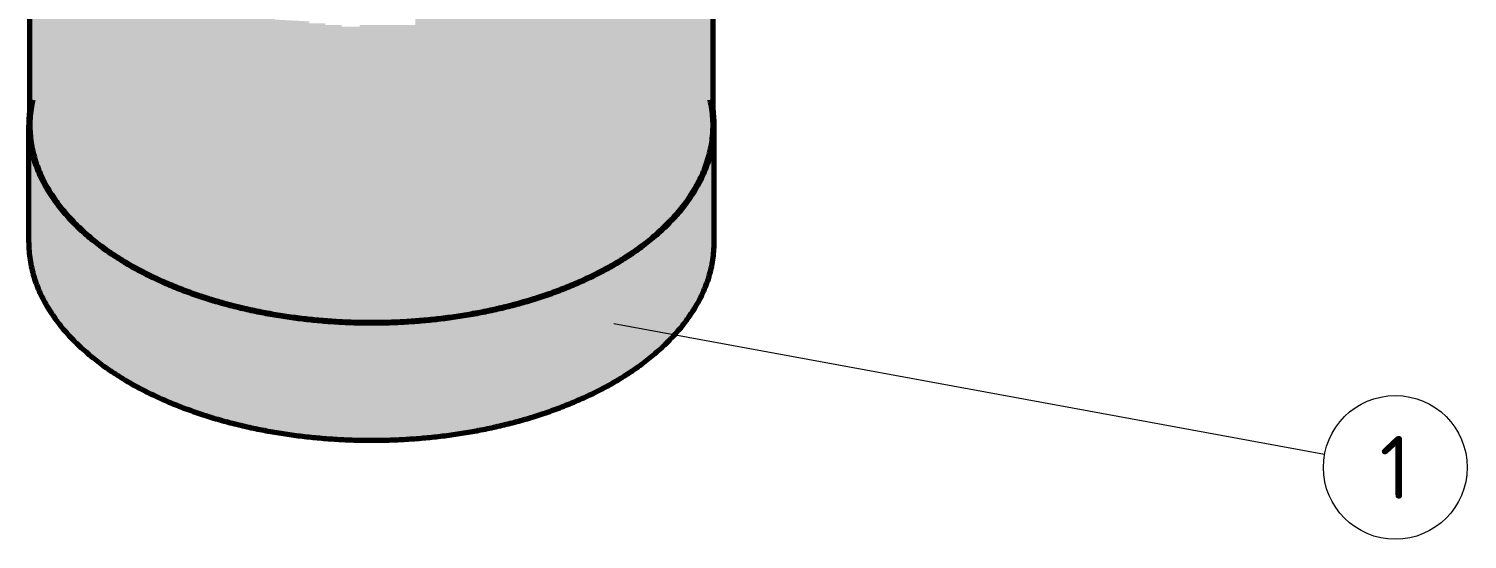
# Model space of a CAD drawing. Header units: millimetres. Extents: x 0 to 420, y 0 to 297.
# Drawn here: x 207 to 287, y 141.5 to 170 of the extents above; entities that cross this region are included whole.
import ezdxf
from ezdxf.enums import TextEntityAlignment as Align

# ---------------------------------------------------------------- set-up
doc = ezdxf.new("R2010")
doc.units = ezdxf.units.MM
for name, color, linetype, lineweight in [('01-VISIBLE', 7, 'CONTINUOUS', 70), ('06-TEXTO', 7, 'CONTINUOUS', 25), ('08-FINA', 5, 'CONTINUOUS', 18), ('13-GRAFICA', 30, 'CONTINUOUS', 18)]:
    doc.layers.add(name, color=color, linetype=linetype, lineweight=lineweight)
doc.styles.add('ISO3098', font='isocpeur.ttf')

msp = doc.modelspace()

# ---------------------------------------------------------------- hatches: boundary and pattern name
at = {"layer": '08-FINA'}
h = msp.add_hatch(color=7, dxfattribs=at)
h.dxf.hatch_style = 1
edge = h.paths.add_edge_path()
edge.add_arc((239.532, 153.542), 0.6, 0, 360)
at = {"layer": '13-GRAFICA', "true_color": 0xc4c8ce}
h = msp.add_hatch(color=7, dxfattribs=at)
h.dxf.hatch_style = 1
h.paths.add_polyline_path([(228.994, 177.675), (228.994, 177.775), (229.694, 177.775), (229.694, 177.875), (230.294, 177.875), (230.294, 177.975), (230.894, 177.975), (230.894, 178.075), (231.494, 178.075), (231.494, 178.175), (233.294, 178.375), (233.294, 178.475), (233.694, 178.475), (233.694, 178.575), (233.994, 178.575), (233.994, 178.675), (234.294, 178.675), (234.294, 178.775), (234.594, 178.775), (234.594, 178.875), (234.894, 178.875), (234.894, 178.975), (235.194, 178.975), (235.194, 179.075), (235.494, 179.075), (235.494, 179.175), (235.794, 179.175), (235.794, 179.275), (236.094, 179.275), (236.094, 179.375), (236.394, 179.375), (236.394, 179.475), (236.694, 179.475), (236.694, 179.575), (237.094, 179.575), (237.094, 179.675), (237.294, 179.675), (237.294, 179.775), (237.494, 179.775), (237.494, 179.875), (237.694, 179.875), (237.694, 179.975), (238.294, 180.175), (238.394, 180.375), (238.594, 180.375), (238.594, 180.475), (238.794, 180.475), (238.794, 180.575), (238.994, 180.575), (238.994, 180.675), (239.194, 180.675), (239.194, 180.775), (239.794, 180.975), (239.894, 181.175), (240.494, 181.375), (240.494, 181.475), (240.794, 181.575), (241.294, 182.175), (241.494, 182.175), (242.094, 182.875), (242.294, 182.875), (242.794, 183.475), (242.994, 183.475), (242.994, 188.675), (243.094, 188.675), (243.094, 188.775), (243.294, 188.875), (243.294, 189.075), (243.694, 189.375), (243.694, 189.575), (243.994, 189.775), (243.994, 189.975), (244.394, 190.275), (244.394, 190.475), (244.494, 190.475), (244.494, 190.675), (244.594, 190.675), (244.594, 190.975), (244.694, 190.975), (244.694, 191.275), (244.794, 191.275), (244.794, 191.575), (244.894, 191.575), (244.894, 191.875), (244.994, 191.875), (244.994, 162.075), (244.894, 162.075), (244.894, 163.575), (244.794, 163.575), (244.794, 162.675), (244.694, 162.675), (244.694, 162.475), (244.594, 162.475), (244.594, 162.275), (244.494, 162.275), (244.494, 162.075), (244.394, 162.075), (244.394, 161.875), (244.294, 161.875), (244.094, 161.275), (243.894, 161.175), (243.894, 160.975), (243.794, 160.975), (243.794, 160.775), (243.694, 160.775), (243.494, 160.175), (243.394, 160.175), (241.894, 158.575), (241.694, 158.575), (240.994, 157.775), (240.794, 157.775), (240.694, 157.575), (240.094, 157.375), (239.994, 157.175), (239.594, 157.075), (239.494, 156.875), (238.894, 156.675), (238.794, 156.475), (238.194, 156.275), (238.094, 156.075), (237.894, 156.075), (237.894, 155.975), (237.694, 155.975), (237.694, 155.875), (237.394, 155.875), (237.394, 155.775), (236.494, 155.575), (236.494, 155.475), (236.294, 155.475), (236.294, 155.375), (235.994, 155.375), (235.994, 155.275), (235.694, 155.275), (235.694, 155.175), (235.394, 155.175), (235.394, 155.075), (235.094, 155.075), (235.094, 154.975), (234.194, 154.775), (234.194, 154.675), (233.994, 154.675), (233.994, 154.575), (233.494, 154.575), (233.494, 154.475), (232.994, 154.475), (232.994, 154.375), (232.394, 154.375), (232.394, 154.275), (231.794, 154.275), (231.794, 154.175), (230.694, 154.075), (230.694, 153.975), (229.594, 153.875), (229.594, 153.775), (228.494, 153.755), (228.494, 170.175), (228.494, 176.775), (228.494, 177.675)])
h = msp.add_hatch(color=7, dxfattribs=at)
h.dxf.hatch_style = 1
h.paths.add_polyline_path([(207.194, 178.375), (207.194, 177.975), (207.294, 177.975), (207.294, 177.475), (207.394, 177.475), (207.594, 176.275), (207.794, 176.175), (207.794, 175.975), (207.994, 175.875), (207.994, 175.675), (208.194, 175.575), (208.194, 175.375), (208.494, 175.175), (208.494, 174.975), (208.694, 174.875), (208.694, 174.675), (208.894, 174.575), (208.894, 174.375), (209.094, 174.275), (209.094, 174.075), (209.394, 173.875), (209.394, 182.875), (209.294, 182.875), (209.294, 183.075), (209.094, 183.175), (209.094, 183.375), (208.794, 183.575), (208.794, 183.775), (208.594, 183.875), (208.594, 184.075), (208.394, 184.175), (208.394, 184.375), (208.194, 184.475), (208.194, 184.675), (207.994, 184.775), (207.994, 184.975), (207.694, 185.175), (207.594, 185.875), (207.494, 185.875), (207.494, 186.175), (207.394, 186.175), (207.394, 186.475), (207.294, 186.475), (207.294, 186.875), (207.394, 186.875), (207.394, 186.575), (207.494, 186.575), (207.694, 185.675), (207.794, 185.675), (207.794, 185.475), (207.894, 185.475), (207.894, 185.175), (207.994, 185.175), (208.094, 184.875), (208.494, 184.575), (208.494, 184.375), (208.894, 184.075), (208.894, 183.875), (209.294, 183.575), (209.294, 183.375), (209.694, 183.075), (209.694, 182.375), (209.694, 174.875), (209.694, 159.008), (209.594, 159.075), (209.594, 159.275), (209.194, 159.575), (209.194, 159.775), (208.894, 159.975), (208.894, 160.175), (208.494, 160.475), (208.494, 160.675), (208.394, 160.675), (208.394, 160.775), (208.194, 160.875), (208.194, 161.075), (207.894, 161.275), (207.894, 161.575), (207.794, 161.575), (207.594, 162.475), (207.494, 162.475), (207.494, 162.675), (207.394, 162.675), (207.394, 163.075), (207.294, 163.075), (207.294, 163.475), (207.194, 163.475), (207.194, 164.975), (207.094, 164.975), (207.094, 178.375)])
h = msp.add_hatch(color=7, dxfattribs=at)
h.dxf.hatch_style = 1
h.paths.add_polyline_path([(216.394, 179.175), (216.394, 179.075), (216.794, 179.075), (216.794, 178.975), (216.894, 178.975), (216.894, 177.975), (216.894, 171.375), (216.894, 155.008), (216.494, 155.075), (216.494, 155.175), (216.194, 155.175), (216.194, 155.275), (216.194, 171.175), (216.194, 178.775), (216.194, 179.175)])
h = msp.add_hatch(color=7, dxfattribs=at)
h.dxf.hatch_style = 1
h.paths.add_polyline_path([(215.994, 155.275), (215.994, 155.375), (215.694, 155.375), (215.694, 155.475), (215.494, 155.475), (215.494, 155.575), (215.294, 155.575), (215.294, 155.675), (215.094, 155.675), (215.094, 155.775), (214.894, 155.775), (214.894, 155.875), (214.594, 155.875), (214.594, 155.975), (214.394, 155.975), (214.394, 156.075), (214.194, 156.075), (214.194, 156.175), (213.994, 156.175), (213.994, 156.275), (213.694, 156.275), (213.694, 156.375), (213.494, 156.375), (213.494, 156.475), (213.294, 156.475), (213.294, 156.575), (213.094, 156.575), (213.094, 156.675), (212.894, 156.675), (212.894, 156.775), (212.594, 156.775), (212.394, 157.075), (212.194, 157.075), (211.994, 157.375), (211.794, 157.375), (211.694, 157.575), (211.494, 157.575), (211.294, 157.875), (211.094, 157.875), (210.894, 158.175), (210.694, 158.175), (210.494, 158.475), (210.294, 158.475), (210.094, 158.775), (209.894, 158.775), (209.894, 158.875), (209.694, 159.008), (209.694, 174.875), (209.994, 174.775), (210.294, 174.375), (210.494, 174.375), (210.794, 173.975), (210.994, 173.975), (211.294, 173.575), (211.494, 173.575), (211.594, 173.375), (211.794, 173.375), (211.794, 173.275), (211.994, 173.275), (212.094, 173.075), (212.494, 172.975), (212.594, 172.775), (213.194, 172.575), (213.294, 172.375), (213.494, 172.375), (213.494, 172.275), (213.694, 172.275), (213.694, 172.175), (213.894, 172.175), (213.894, 172.075), (214.194, 172.075), (214.194, 171.975), (214.394, 171.975), (214.394, 171.875), (214.594, 171.875), (214.594, 171.775), (214.894, 171.775), (214.894, 171.675), (215.094, 171.675), (215.094, 171.575), (215.394, 171.575), (215.394, 171.475), (215.594, 171.475), (215.594, 171.375), (216.194, 171.175), (216.194, 155.275)])
h = msp.add_hatch(color=7, dxfattribs=at)
h.dxf.hatch_style = 1
h.paths.add_polyline_path([(224.094, 153.675), (224.094, 153.775), (223.194, 153.775), (223.194, 153.875), (222.194, 153.875), (222.194, 153.975), (220.394, 154.075), (220.394, 154.175), (219.994, 154.175), (219.994, 154.275), (218.794, 154.475), (218.794, 154.575), (218.494, 154.575), (218.494, 154.675), (218.094, 154.675), (218.094, 154.775), (217.694, 154.775), (217.694, 154.875), (216.894, 155.008), (216.894, 171.375), (217.794, 171.275), (217.794, 171.175), (218.194, 171.175), (218.194, 171.075), (218.594, 171.075), (218.594, 170.975), (218.994, 170.975), (218.994, 170.875), (219.394, 170.875), (219.394, 170.775), (219.794, 170.775), (219.794, 170.675), (220.194, 170.675), (220.194, 170.575), (220.694, 170.575), (220.694, 170.475), (222.594, 170.375), (222.594, 170.275), (223.494, 170.275), (223.494, 170.175), (224.394, 170.175), (224.394, 170.075), (225.394, 170.075), (225.394, 170.175), (228.494, 170.175), (228.494, 153.755)])
at = {"layer": '13-GRAFICA', "true_color": 0xffd200}
h = msp.add_hatch(color=7, dxfattribs=at)
h.dxf.hatch_style = 1
h.paths.add_polyline_path([(206.994, 157.375), (206.994, 164.075), (207.094, 164.075), (207.094, 164.975), (207.194, 164.975), (207.194, 163.475), (207.294, 163.475), (207.394, 162.675), (207.494, 162.675), (207.494, 162.475), (207.594, 162.475), (207.594, 162.175), (207.694, 162.175), (207.894, 161.275), (208.194, 161.075), (208.194, 160.875), (208.494, 160.675), (208.494, 160.475), (208.894, 160.175), (208.894, 159.975), (209.194, 159.775), (209.194, 159.575), (209.594, 159.275), (209.594, 159.075), (209.694, 159.075), (209.894, 158.775), (210.094, 158.775), (210.294, 158.475), (210.494, 158.475), (210.694, 158.175), (210.894, 158.175), (210.894, 158.075), (210.994, 158.075), (211.094, 157.875), (211.294, 157.875), (211.494, 157.575), (211.694, 157.575), (211.794, 157.375), (211.994, 157.375), (211.994, 157.275), (212.094, 157.275), (212.194, 157.075), (212.394, 157.075), (212.594, 156.775), (212.894, 156.775), (212.894, 156.675), (213.094, 156.675), (213.094, 156.575), (213.294, 156.575), (213.294, 156.475), (213.494, 156.475), (213.494, 156.375), (213.694, 156.375), (213.694, 156.275), (213.994, 156.275), (213.994, 156.175), (214.194, 156.175), (214.194, 156.075), (214.394, 156.075), (214.394, 155.975), (214.594, 155.975), (214.594, 155.875), (214.894, 155.875), (214.894, 155.775), (215.094, 155.775), (215.094, 155.675), (215.294, 155.675), (215.294, 155.575), (215.494, 155.575), (215.494, 155.475), (215.694, 155.475), (215.694, 155.375), (215.994, 155.375), (215.994, 155.275), (216.194, 155.275), (216.194, 155.175), (216.894, 155.075), (216.894, 154.975), (217.294, 154.975), (217.294, 154.875), (217.694, 154.875), (217.694, 154.775), (218.094, 154.775), (218.094, 154.675), (218.494, 154.675), (218.494, 154.575), (218.794, 154.575), (218.794, 154.475), (219.194, 154.475), (219.194, 154.375), (219.594, 154.375), (219.594, 154.275), (219.994, 154.275), (219.994, 154.175), (220.394, 154.175), (220.394, 154.075), (221.294, 154.075), (221.294, 153.975), (222.194, 153.975), (222.194, 153.875), (223.194, 153.875), (223.194, 153.775), (224.094, 153.775), (224.094, 153.675), (229.594, 153.775), (229.594, 153.875), (230.194, 153.875), (230.194, 153.975), (230.694, 153.975), (230.694, 154.075), (231.294, 154.075), (231.294, 154.175), (231.794, 154.175), (231.794, 154.275), (232.394, 154.275), (232.394, 154.375), (232.994, 154.375), (232.994, 154.475), (233.994, 154.575), (233.994, 154.675), (234.194, 154.675), (234.194, 154.775), (234.494, 154.775), (234.494, 154.875), (234.794, 154.875), (234.794, 154.975), (235.094, 154.975), (235.094, 155.075), (235.394, 155.075), (235.394, 155.175), (236.294, 155.375), (236.294, 155.475), (236.494, 155.475), (236.494, 155.575), (236.794, 155.575), (236.794, 155.675), (237.094, 155.675), (237.094, 155.775), (237.394, 155.775), (237.394, 155.875), (237.694, 155.875), (237.694, 155.975), (238.094, 156.075), (238.194, 156.275), (238.794, 156.475), (238.894, 156.675), (239.494, 156.875), (239.594, 157.075), (239.794, 157.075), (239.794, 157.175), (239.994, 157.175), (240.094, 157.375), (240.294, 157.375), (240.294, 157.475), (240.694, 157.575), (240.794, 157.775), (240.994, 157.775), (241.694, 158.575), (241.894, 158.575), (241.894, 158.675), (243.494, 160.175), (243.494, 160.375), (243.594, 160.375), (243.594, 160.575), (243.694, 160.575), (243.894, 161.175), (244.094, 161.275), (244.094, 161.475), (244.194, 161.475), (244.194, 161.675), (244.294, 161.675), (244.294, 161.875), (244.394, 161.875), (244.394, 162.075), (244.494, 162.075), (244.494, 162.275), (244.594, 162.275), (244.594, 162.475), (244.694, 162.475), (244.694, 162.675), (244.794, 162.675), (244.794, 163.575), (244.894, 163.575), (244.894, 162.075), (244.994, 162.075), (244.994, 165.375), (245.094, 165.375), (245.094, 158.375), (244.994, 158.375), (244.894, 156.575), (244.794, 156.575), (244.794, 155.975), (244.694, 155.975), (244.494, 155.375), (244.294, 155.275), (244.294, 155.075), (244.194, 155.075), (244.194, 154.875), (244.094, 154.875), (244.094, 154.675), (243.994, 154.675), (243.794, 154.075), (243.594, 153.975), (243.494, 153.575), (243.394, 153.575), (241.994, 152.075), (241.794, 152.075), (240.994, 151.175), (240.794, 151.175), (240.794, 151.075), (240.594, 151.075), (240.494, 150.875), (239.894, 150.675), (239.794, 150.475), (239.194, 150.275), (239.094, 150.075), (238.894, 150.075), (238.894, 149.975), (238.694, 149.975), (238.594, 149.775), (237.994, 149.575), (237.894, 149.375), (237.594, 149.375), (237.594, 149.275), (236.994, 149.175), (236.994, 149.075), (236.794, 149.075), (236.794, 148.975), (236.494, 148.975), (236.494, 148.875), (236.194, 148.875), (236.194, 148.775), (235.894, 148.775), (235.894, 148.675), (235.594, 148.675), (235.594, 148.575), (234.694, 148.375), (234.694, 148.275), (234.194, 148.175), (234.194, 148.075), (233.894, 148.075), (233.894, 147.975), (233.294, 147.975), (233.294, 147.875), (232.194, 147.775), (232.194, 147.675), (231.694, 147.675), (231.694, 147.575), (230.494, 147.475), (230.494, 147.375), (229.994, 147.375), (229.994, 147.275), (229.194, 147.275), (229.194, 147.175), (224.394, 147.075), (224.394, 147.175), (223.494, 147.175), (223.494, 147.275), (222.494, 147.275), (222.494, 147.375), (221.594, 147.375), (221.594, 147.475), (220.094, 147.575), (220.094, 147.675), (219.294, 147.775), (219.294, 147.875), (218.994, 147.875), (218.994, 147.975), (218.594, 147.975), (218.594, 148.075), (218.194, 148.075), (218.194, 148.175), (217.794, 148.175), (217.794, 148.275), (217.394, 148.275), (217.394, 148.375), (216.994, 148.375), (216.994, 148.475), (216.594, 148.475), (216.594, 148.575), (215.994, 148.675), (215.994, 148.775), (215.794, 148.775), (215.794, 148.875), (215.594, 148.875), (215.594, 148.975), (215.294, 148.975), (215.294, 149.075), (215.094, 149.075), (215.094, 149.175), (214.894, 149.175), (214.894, 149.275), (214.694, 149.275), (214.694, 149.375), (214.494, 149.375), (214.494, 149.475), (214.194, 149.475), (214.194, 149.575), (213.994, 149.575), (213.994, 149.675), (213.794, 149.675), (213.794, 149.775), (213.594, 149.775), (213.594, 149.875), (213.394, 149.875), (213.394, 149.975), (213.094, 149.975), (213.094, 150.075), (212.494, 150.275), (212.494, 150.375), (212.194, 150.475), (211.994, 150.775), (211.794, 150.775), (211.594, 151.075), (211.394, 151.075), (211.194, 151.375), (210.994, 151.375), (210.794, 151.675), (210.594, 151.675), (210.594, 151.775), (210.294, 151.875), (210.094, 152.175), (209.894, 152.175), (209.894, 152.275), (209.494, 152.575), (209.494, 152.775), (209.194, 152.975), (209.194, 153.175), (208.794, 153.475), (208.794, 153.675), (208.494, 153.875), (208.494, 154.075), (208.094, 154.375), (208.094, 154.575), (207.794, 154.775), (207.794, 155.175), (207.694, 155.175), (207.694, 155.475), (207.594, 155.475), (207.594, 155.775), (207.494, 155.775), (207.494, 156.075), (207.394, 156.075), (207.394, 156.375), (207.294, 156.375), (207.294, 156.675), (207.194, 156.675), (207.194, 156.975), (207.094, 156.975), (207.094, 157.375)])

# ---------------------------------------------------------------- linework, layer by layer
at = {"layer": '01-VISIBLE'}
for p, q in [((245.052, 164.59), (245.052, 191.757)), ((207.052, 164.59), (207.052, 178.25)), ((206.992, 158.058), (206.992, 164.59)), ((245.112, 158.058), (245.112, 164.59))]:
    msp.add_line(p, q, dxfattribs=at)
for points in [[(207.212, 166.011), (207.184, 165.884), (207.159, 165.756), (207.137, 165.628), (207.117, 165.499), (207.1, 165.37), (207.085, 165.24), (207.073, 165.111), (207.064, 164.981), (207.057, 164.851), (207.053, 164.721), (207.052, 164.59)], [(245.052, 164.59), (245.05, 164.721), (245.046, 164.851), (245.04, 164.981), (245.03, 165.111), (245.018, 165.24), (245.004, 165.37), (244.986, 165.499), (244.967, 165.628), (244.944, 165.756), (244.919, 165.884), (244.892, 166.011)], [(207.052, 165.463), (207.036, 165.339), (207.022, 165.215), (207.011, 165.09), (207.003, 164.965), (206.997, 164.84), (206.993, 164.715), (206.992, 164.59)], [(245.112, 164.59), (245.11, 164.715), (245.107, 164.84), (245.101, 164.965), (245.092, 165.09), (245.081, 165.215), (245.068, 165.339), (245.052, 165.463)], [(206.992, 164.59), (206.993, 164.47), (206.996, 164.35), (207.002, 164.23), (207.01, 164.11), (207.02, 163.99), (207.033, 163.871), (207.047, 163.751), (207.064, 163.632), (207.083, 163.514), (207.104, 163.396), (207.128, 163.278), (207.153, 163.16), (207.181, 163.043), (207.211, 162.927), (207.243, 162.811), (207.276, 162.696), (207.312, 162.581), (207.35, 162.467), (207.39, 162.353), (207.431, 162.241), (207.475, 162.128), (207.52, 162.017), (207.567, 161.907), (207.616, 161.797), (207.667, 161.688), (207.719, 161.58), (207.773, 161.472), (207.829, 161.366), (207.886, 161.26), (207.944, 161.155), (208.005, 161.051), (208.066, 160.948), (208.129, 160.845), (208.194, 160.744), (208.26, 160.644), (208.327, 160.544), (208.396, 160.445), (208.465, 160.347), (208.537, 160.251), (208.609, 160.155), (208.682, 160.059), (208.757, 159.965), (208.833, 159.872), (208.91, 159.78), (208.988, 159.688), (209.067, 159.597), (209.147, 159.508), (209.228, 159.419), (209.31, 159.331), (209.392, 159.244), (209.476, 159.158), (209.561, 159.073), (209.647, 158.988), (209.733, 158.905), (209.82, 158.822), (209.908, 158.74), (209.997, 158.659), (210.087, 158.579), (210.177, 158.5), (210.268, 158.422), (210.36, 158.344), (210.452, 158.267), (210.546, 158.191), (210.639, 158.116), (210.734, 158.042), (210.829, 157.968), (210.925, 157.896), (211.021, 157.824), (211.118, 157.753), (211.215, 157.682), (211.313, 157.613), (211.412, 157.544), (211.511, 157.476), (211.611, 157.409), (211.711, 157.342), (211.811, 157.276), (211.912, 157.211), (212.014, 157.147), (212.116, 157.083), (212.218, 157.02), (212.321, 156.958), (212.424, 156.897), (212.528, 156.836), (212.632, 156.776), (212.737, 156.716), (212.842, 156.658), (212.947, 156.6), (213.053, 156.543), (213.159, 156.486), (213.265, 156.43), (213.372, 156.375), (213.479, 156.32), (213.586, 156.266), (213.694, 156.213), (213.802, 156.16), (213.91, 156.108), (214.019, 156.056), (214.128, 156.006), (214.237, 155.955), (214.346, 155.906), (214.456, 155.857), (214.566, 155.808), (214.676, 155.761), (214.787, 155.714), (214.898, 155.667), (215.009, 155.621), (215.12, 155.576), (215.232, 155.531), (215.344, 155.487), (215.456, 155.443), (215.568, 155.4), (215.68, 155.358), (215.793, 155.316), (215.906, 155.275), (216.019, 155.234), (216.132, 155.194), (216.246, 155.154), (216.359, 155.115), (216.473, 155.077), (216.587, 155.039), (216.701, 155.001), (216.816, 154.964), (216.93, 154.928), (217.045, 154.892), (217.16, 154.857), (217.275, 154.822), (217.39, 154.788), (217.506, 154.754), (217.621, 154.721), (217.737, 154.688), (217.853, 154.656), (217.969, 154.625), (218.085, 154.594), (218.201, 154.563), (218.317, 154.533), (218.434, 154.503), (218.55, 154.474), (218.667, 154.446), (218.784, 154.417), (218.901, 154.39), (219.018, 154.363), (219.135, 154.336), (219.253, 154.31), (219.37, 154.284), (219.488, 154.259), (219.605, 154.235), (219.723, 154.21), (219.841, 154.187), (219.959, 154.164), (220.077, 154.141), (220.195, 154.119), (220.313, 154.097), (220.431, 154.075), (220.55, 154.055), (220.668, 154.034), (220.787, 154.014), (220.905, 153.995), (221.024, 153.976), (221.143, 153.957), (221.262, 153.939), (221.38, 153.922), (221.499, 153.905), (221.618, 153.888), (221.737, 153.872), (221.857, 153.856), (221.976, 153.841), (222.095, 153.826), (222.214, 153.811), (222.334, 153.797), (222.453, 153.784), (222.573, 153.771), (222.692, 153.758), (222.812, 153.746), (222.931, 153.735), (223.051, 153.723), (223.171, 153.713), (223.291, 153.702), (223.41, 153.692), (223.53, 153.683), (223.65, 153.674), (223.77, 153.665), (223.89, 153.657), (224.01, 153.649), (224.13, 153.642), (224.25, 153.635), (224.37, 153.629), (224.49, 153.623), (224.61, 153.618), (224.73, 153.613), (224.85, 153.608), (224.97, 153.604), (225.09, 153.6), (225.21, 153.597), (225.331, 153.594), (225.451, 153.592), (225.571, 153.59), (225.691, 153.588), (225.811, 153.587), (225.932, 153.586), (226.052, 153.586), (226.172, 153.586), (226.292, 153.587), (226.412, 153.588), (226.532, 153.59), (226.653, 153.592), (226.773, 153.594), (226.893, 153.597), (227.013, 153.6), (227.133, 153.604), (227.253, 153.608), (227.373, 153.613), (227.494, 153.618), (227.614, 153.623), (227.734, 153.629), (227.854, 153.635), (227.974, 153.642), (228.094, 153.649), (228.214, 153.657), (228.334, 153.665), (228.453, 153.674), (228.573, 153.683), (228.693, 153.692), (228.813, 153.702), (228.933, 153.713), (229.052, 153.723), (229.172, 153.735), (229.292, 153.746), (229.411, 153.758), (229.531, 153.771), (229.65, 153.784), (229.77, 153.797), (229.889, 153.811), (230.008, 153.826), (230.128, 153.841), (230.247, 153.856), (230.366, 153.872), (230.485, 153.888), (230.604, 153.905), (230.723, 153.922), (230.842, 153.939), (230.961, 153.957), (231.08, 153.976), (231.198, 153.995), (231.317, 154.014), (231.435, 154.034), (231.554, 154.055), (231.672, 154.075), (231.79, 154.097), (231.909, 154.119), (232.027, 154.141), (232.145, 154.164), (232.263, 154.187), (232.381, 154.21), (232.498, 154.235), (232.616, 154.259), (232.733, 154.284), (232.851, 154.31), (232.968, 154.336), (233.085, 154.363), (233.202, 154.39), (233.319, 154.417), (233.436, 154.446), (233.553, 154.474), (233.67, 154.503), (233.786, 154.533), (233.903, 154.563), (234.019, 154.594), (234.135, 154.625), (234.251, 154.656), (234.367, 154.688), (234.482, 154.721), (234.598, 154.754), (234.713, 154.788), (234.828, 154.822), (234.943, 154.857), (235.058, 154.892), (235.173, 154.928), (235.288, 154.964), (235.402, 155.001), (235.516, 155.039), (235.63, 155.077), (235.744, 155.115), (235.858, 155.154), (235.971, 155.194), (236.085, 155.234), (236.198, 155.275), (236.311, 155.316), (236.423, 155.358), (236.536, 155.4), (236.648, 155.443), (236.76, 155.487), (236.872, 155.531), (236.983, 155.576), (237.095, 155.621), (237.206, 155.667), (237.316, 155.714), (237.427, 155.761), (237.537, 155.808), (237.647, 155.857), (237.757, 155.906), (237.867, 155.955), (237.976, 156.006), (238.085, 156.056), (238.193, 156.108), (238.302, 156.16), (238.41, 156.213), (238.517, 156.266), (238.625, 156.32), (238.732, 156.375), (238.839, 156.43), (238.945, 156.486), (239.051, 156.543), (239.157, 156.6), (239.262, 156.658), (239.367, 156.716), (239.471, 156.776), (239.575, 156.836), (239.679, 156.897), (239.782, 156.958), (239.885, 157.02), (239.988, 157.083), (240.09, 157.147), (240.191, 157.211), (240.292, 157.276), (240.393, 157.342), (240.493, 157.409), (240.592, 157.476), (240.692, 157.544), (240.79, 157.613), (240.888, 157.682), (240.986, 157.753), (241.082, 157.824), (241.179, 157.896), (241.274, 157.968), (241.369, 158.042), (241.464, 158.116), (241.558, 158.191), (241.651, 158.267), (241.743, 158.344), (241.835, 158.422), (241.926, 158.5), (242.017, 158.579), (242.106, 158.659), (242.195, 158.74), (242.283, 158.822), (242.37, 158.905), (242.457, 158.988), (242.543, 159.073), (242.627, 159.158), (242.711, 159.244), (242.794, 159.331), (242.876, 159.419), (242.957, 159.508), (243.037, 159.597), (243.116, 159.688), (243.194, 159.78), (243.271, 159.872), (243.346, 159.965), (243.421, 160.059), (243.495, 160.155), (243.567, 160.251), (243.638, 160.347), (243.708, 160.445), (243.776, 160.544), (243.844, 160.644), (243.91, 160.744), (243.974, 160.845), (244.037, 160.948), (244.099, 161.051), (244.159, 161.155), (244.218, 161.26), (244.275, 161.366), (244.33, 161.472), (244.384, 161.58), (244.437, 161.688), (244.487, 161.797), (244.536, 161.907), (244.583, 162.017), (244.629, 162.128), (244.672, 162.241), (244.714, 162.353), (244.753, 162.467), (244.791, 162.581), (244.827, 162.696), (244.861, 162.811), (244.893, 162.927), (244.922, 163.043), (244.95, 163.16), (244.976, 163.278), (244.999, 163.396), (245.02, 163.514), (245.039, 163.632), (245.056, 163.751), (245.071, 163.871), (245.083, 163.99), (245.094, 164.11), (245.102, 164.23), (245.107, 164.35), (245.111, 164.47), (245.112, 164.59)], [(207.052, 164.59), (207.053, 164.47), (207.056, 164.35), (207.062, 164.23), (207.07, 164.11), (207.08, 163.991), (207.093, 163.871), (207.107, 163.752), (207.124, 163.633), (207.143, 163.515), (207.165, 163.396), (207.188, 163.279), (207.214, 163.161), (207.241, 163.044), (207.271, 162.928), (207.303, 162.812), (207.337, 162.697), (207.373, 162.582), (207.411, 162.468), (207.45, 162.355), (207.492, 162.242), (207.536, 162.13), (207.581, 162.019), (207.628, 161.909), (207.677, 161.799), (207.728, 161.69), (207.78, 161.582), (207.834, 161.475), (207.89, 161.368), (207.947, 161.263), (208.006, 161.158), (208.066, 161.054), (208.128, 160.951), (208.191, 160.849), (208.256, 160.748), (208.322, 160.647), (208.389, 160.548), (208.458, 160.449), (208.528, 160.352), (208.599, 160.255), (208.671, 160.159), (208.745, 160.064), (208.819, 159.97), (208.895, 159.877), (208.972, 159.785), (209.05, 159.693), (209.129, 159.603), (209.209, 159.513), (209.29, 159.425), (209.372, 159.337), (209.455, 159.25), (209.539, 159.164), (209.624, 159.079), (209.71, 158.995), (209.796, 158.911), (209.883, 158.829), (209.971, 158.747), (210.06, 158.667), (210.15, 158.587), (210.24, 158.508), (210.332, 158.429), (210.423, 158.352), (210.516, 158.275), (210.609, 158.2), (210.703, 158.125), (210.798, 158.05), (210.893, 157.977), (210.988, 157.905), (211.085, 157.833), (211.182, 157.762), (211.279, 157.692), (211.377, 157.622), (211.476, 157.554), (211.575, 157.486), (211.675, 157.419), (211.775, 157.352), (211.875, 157.287), (211.976, 157.222), (212.078, 157.158), (212.18, 157.094), (212.282, 157.032), (212.385, 156.97), (212.489, 156.908), (212.592, 156.848), (212.696, 156.788), (212.801, 156.729), (212.906, 156.67), (213.011, 156.612), (213.117, 156.555), (213.223, 156.499), (213.329, 156.443), (213.436, 156.388), (213.543, 156.333), (213.65, 156.28), (213.758, 156.227), (213.866, 156.174), (213.974, 156.122), (214.083, 156.071), (214.192, 156.02), (214.301, 155.97), (214.411, 155.921), (214.52, 155.872), (214.63, 155.824), (214.741, 155.776), (214.851, 155.729), (214.962, 155.683), (215.073, 155.637), (215.184, 155.592), (215.296, 155.548), (215.408, 155.504), (215.52, 155.46), (215.632, 155.417), (215.744, 155.375), (215.857, 155.334), (215.97, 155.292), (216.083, 155.252), (216.196, 155.212), (216.31, 155.172), (216.423, 155.134), (216.537, 155.095), (216.651, 155.057), (216.765, 155.02), (216.88, 154.984), (216.994, 154.947), (217.109, 154.912), (217.224, 154.877), (217.339, 154.842), (217.454, 154.808), (217.569, 154.775), (217.685, 154.742), (217.801, 154.709), (217.916, 154.677), (218.032, 154.646), (218.148, 154.615), (218.265, 154.584), (218.381, 154.554), (218.497, 154.525), (218.614, 154.496), (218.731, 154.468), (218.847, 154.44), (218.964, 154.412), (219.081, 154.386), (219.199, 154.359), (219.316, 154.333), (219.433, 154.308), (219.551, 154.283), (219.668, 154.258), (219.786, 154.234), (219.904, 154.211), (220.022, 154.188), (220.14, 154.165), (220.258, 154.143), (220.376, 154.122), (220.494, 154.1), (220.613, 154.08), (220.731, 154.06), (220.849, 154.04), (220.968, 154.021), (221.087, 154.002), (221.205, 153.984), (221.324, 153.966), (221.443, 153.948), (221.562, 153.931), (221.681, 153.915), (221.8, 153.899), (221.919, 153.883), (222.038, 153.868), (222.157, 153.854), (222.277, 153.839), (222.396, 153.826), (222.515, 153.812), (222.635, 153.8), (222.754, 153.787), (222.874, 153.775), (222.993, 153.764), (223.113, 153.753), (223.233, 153.742), (223.352, 153.732), (223.472, 153.722), (223.592, 153.713), (223.712, 153.704), (223.831, 153.696), (223.951, 153.688), (224.071, 153.681), (224.191, 153.673), (224.311, 153.667), (224.431, 153.661), (224.551, 153.655), (224.671, 153.65), (224.791, 153.645), (224.911, 153.641), (225.031, 153.637), (225.151, 153.633), (225.271, 153.63), (225.391, 153.627), (225.511, 153.625), (225.631, 153.623), (225.751, 153.622), (225.872, 153.621), (225.992, 153.621), (226.112, 153.621), (226.232, 153.621), (226.352, 153.622), (226.472, 153.623), (226.592, 153.625), (226.712, 153.627), (226.832, 153.63), (226.952, 153.633), (227.073, 153.637), (227.193, 153.641), (227.313, 153.645), (227.433, 153.65), (227.553, 153.655), (227.673, 153.661), (227.793, 153.667), (227.912, 153.673), (228.032, 153.681), (228.152, 153.688), (228.272, 153.696), (228.392, 153.704), (228.512, 153.713), (228.631, 153.722), (228.751, 153.732), (228.871, 153.742), (228.991, 153.753), (229.11, 153.764), (229.23, 153.775), (229.349, 153.787), (229.469, 153.8), (229.588, 153.812), (229.707, 153.826), (229.827, 153.839), (229.946, 153.854), (230.065, 153.868), (230.184, 153.883), (230.304, 153.899), (230.423, 153.915), (230.542, 153.931), (230.661, 153.948), (230.779, 153.966), (230.898, 153.984), (231.017, 154.002), (231.135, 154.021), (231.254, 154.04), (231.373, 154.06), (231.491, 154.08), (231.609, 154.1), (231.727, 154.122), (231.846, 154.143), (231.964, 154.165), (232.082, 154.188), (232.2, 154.211), (232.317, 154.234), (232.435, 154.258), (232.553, 154.283), (232.67, 154.308), (232.788, 154.333), (232.905, 154.359), (233.022, 154.386), (233.139, 154.412), (233.256, 154.44), (233.373, 154.468), (233.49, 154.496), (233.606, 154.525), (233.723, 154.554), (233.839, 154.584), (233.955, 154.615), (234.071, 154.646), (234.187, 154.677), (234.303, 154.709), (234.419, 154.742), (234.534, 154.775), (234.649, 154.808), (234.765, 154.842), (234.88, 154.877), (234.994, 154.912), (235.109, 154.947), (235.224, 154.984), (235.338, 155.02), (235.452, 155.057), (235.566, 155.095), (235.68, 155.134), (235.794, 155.172), (235.907, 155.212), (236.02, 155.252), (236.134, 155.292), (236.246, 155.334), (236.359, 155.375), (236.471, 155.417), (236.584, 155.46), (236.696, 155.504), (236.807, 155.548), (236.919, 155.592), (237.03, 155.637), (237.141, 155.683), (237.252, 155.729), (237.363, 155.776), (237.473, 155.824), (237.583, 155.872), (237.693, 155.921), (237.802, 155.97), (237.912, 156.02), (238.021, 156.071), (238.129, 156.122), (238.237, 156.174), (238.345, 156.227), (238.453, 156.28), (238.561, 156.333), (238.668, 156.388), (238.774, 156.443), (238.881, 156.499), (238.987, 156.555), (239.092, 156.612), (239.198, 156.67), (239.303, 156.729), (239.407, 156.788), (239.511, 156.848), (239.615, 156.908), (239.718, 156.97), (239.821, 157.032), (239.924, 157.094), (240.026, 157.158), (240.127, 157.222), (240.228, 157.287), (240.329, 157.352), (240.429, 157.419), (240.529, 157.486), (240.628, 157.554), (240.726, 157.622), (240.824, 157.692), (240.922, 157.762), (241.019, 157.833), (241.115, 157.905), (241.211, 157.977), (241.306, 158.05), (241.4, 158.125), (241.494, 158.2), (241.587, 158.275), (241.68, 158.352), (241.772, 158.429), (241.863, 158.508), (241.953, 158.587), (242.043, 158.667), (242.132, 158.747), (242.22, 158.829), (242.307, 158.911), (242.394, 158.995), (242.48, 159.079), (242.564, 159.164), (242.648, 159.25), (242.731, 159.337), (242.813, 159.425), (242.894, 159.513), (242.974, 159.603), (243.053, 159.693), (243.131, 159.785), (243.208, 159.877), (243.284, 159.97), (243.359, 160.064), (243.432, 160.159), (243.505, 160.255), (243.576, 160.352), (243.646, 160.449), (243.714, 160.548), (243.782, 160.647), (243.848, 160.748), (243.912, 160.849), (243.976, 160.951), (244.037, 161.054), (244.098, 161.158), (244.156, 161.263), (244.214, 161.368), (244.269, 161.475), (244.323, 161.582), (244.376, 161.69), (244.426, 161.799), (244.475, 161.909), (244.522, 162.019), (244.568, 162.13), (244.611, 162.242), (244.653, 162.355), (244.693, 162.468), (244.731, 162.582), (244.767, 162.697), (244.8, 162.812), (244.832, 162.928), (244.862, 163.044), (244.89, 163.161), (244.915, 163.279), (244.939, 163.396), (244.96, 163.515), (244.979, 163.633), (244.996, 163.752), (245.011, 163.871), (245.023, 163.991), (245.034, 164.11), (245.041, 164.23), (245.047, 164.35), (245.051, 164.47), (245.052, 164.59)], [(206.992, 158.058), (206.993, 157.938), (206.996, 157.818), (207.002, 157.698), (207.01, 157.578), (207.02, 157.458), (207.033, 157.339), (207.047, 157.22), (207.064, 157.101), (207.083, 156.982), (207.104, 156.864), (207.128, 156.746), (207.153, 156.628), (207.181, 156.511), (207.211, 156.395), (207.243, 156.279), (207.276, 156.164), (207.312, 156.049), (207.35, 155.935), (207.39, 155.821), (207.431, 155.709), (207.475, 155.597), (207.52, 155.485), (207.567, 155.375), (207.616, 155.265), (207.667, 155.156), (207.719, 155.048), (207.773, 154.94), (207.829, 154.834), (207.886, 154.728), (207.944, 154.623), (208.005, 154.519), (208.066, 154.416), (208.129, 154.314), (208.194, 154.212), (208.26, 154.112), (208.327, 154.012), (208.396, 153.913), (208.465, 153.815), (208.537, 153.719), (208.609, 153.623), (208.682, 153.527), (208.757, 153.433), (208.833, 153.34), (208.91, 153.248), (208.988, 153.156), (209.067, 153.065), (209.147, 152.976), (209.228, 152.887), (209.31, 152.799), (209.392, 152.712), (209.476, 152.626), (209.561, 152.541), (209.647, 152.456), (209.733, 152.373), (209.82, 152.29), (209.908, 152.208), (209.997, 152.127), (210.087, 152.047), (210.177, 151.968), (210.268, 151.89), (210.36, 151.812), (210.452, 151.735), (210.546, 151.659), (210.639, 151.584), (210.734, 151.51), (210.829, 151.436), (210.925, 151.364), (211.021, 151.292), (211.118, 151.221), (211.215, 151.15), (211.313, 151.081), (211.412, 151.012), (211.511, 150.944), (211.611, 150.877), (211.711, 150.81), (211.811, 150.744), (211.912, 150.679), (212.014, 150.615), (212.116, 150.551), (212.218, 150.488), (212.321, 150.426), (212.424, 150.365), (212.528, 150.304), (212.632, 150.244), (212.737, 150.185), (212.842, 150.126), (212.947, 150.068), (213.053, 150.011), (213.159, 149.954), (213.265, 149.898), (213.372, 149.843), (213.479, 149.788), (213.586, 149.734), (213.694, 149.681), (213.802, 149.628), (213.91, 149.576), (214.019, 149.524), (214.128, 149.474), (214.237, 149.423), (214.346, 149.374), (214.456, 149.325), (214.566, 149.277), (214.676, 149.229), (214.787, 149.182), (214.898, 149.135), (215.009, 149.089), (215.12, 149.044), (215.232, 148.999), (215.344, 148.955), (215.456, 148.911), (215.568, 148.868), (215.68, 148.826), (215.793, 148.784), (215.906, 148.743), (216.019, 148.702), (216.132, 148.662), (216.246, 148.622), (216.359, 148.583), (216.473, 148.545), (216.587, 148.507), (216.701, 148.469), (216.816, 148.432), (216.93, 148.396), (217.045, 148.36), (217.16, 148.325), (217.275, 148.29), (217.39, 148.256), (217.506, 148.222), (217.621, 148.189), (217.737, 148.156), (217.853, 148.124), (217.969, 148.093), (218.085, 148.062), (218.201, 148.031), (218.317, 148.001), (218.434, 147.971), (218.55, 147.942), (218.667, 147.914), (218.784, 147.886), (218.901, 147.858), (219.018, 147.831), (219.135, 147.804), (219.253, 147.778), (219.37, 147.752), (219.488, 147.727), (219.605, 147.703), (219.723, 147.678), (219.841, 147.655), (219.959, 147.632), (220.077, 147.609), (220.195, 147.587), (220.313, 147.565), (220.431, 147.543), (220.55, 147.523), (220.668, 147.502), (220.787, 147.482), (220.905, 147.463), (221.024, 147.444), (221.143, 147.425), (221.262, 147.407), (221.38, 147.39), (221.499, 147.373), (221.618, 147.356), (221.737, 147.34), (221.857, 147.324), (221.976, 147.309), (222.095, 147.294), (222.214, 147.279), (222.334, 147.266), (222.453, 147.252), (222.573, 147.239), (222.692, 147.226), (222.812, 147.214), (222.931, 147.203), (223.051, 147.191), (223.171, 147.181), (223.291, 147.17), (223.41, 147.16), (223.53, 147.151), (223.65, 147.142), (223.77, 147.133), (223.89, 147.125), (224.01, 147.117), (224.13, 147.11), (224.25, 147.103), (224.37, 147.097), (224.49, 147.091), (224.61, 147.086), (224.73, 147.081), (224.85, 147.076), (224.97, 147.072), (225.09, 147.068), (225.21, 147.065), (225.331, 147.062), (225.451, 147.06), (225.571, 147.058), (225.691, 147.056), (225.811, 147.055), (225.932, 147.054), (226.052, 147.054), (226.172, 147.054), (226.292, 147.055), (226.412, 147.056), (226.532, 147.058), (226.653, 147.06), (226.773, 147.062), (226.893, 147.065), (227.013, 147.068), (227.133, 147.072), (227.253, 147.076), (227.373, 147.081), (227.494, 147.086), (227.614, 147.091), (227.734, 147.097), (227.854, 147.103), (227.974, 147.11), (228.094, 147.117), (228.214, 147.125), (228.334, 147.133), (228.453, 147.142), (228.573, 147.151), (228.693, 147.16), (228.813, 147.17), (228.933, 147.181), (229.052, 147.191), (229.172, 147.203), (229.292, 147.214), (229.411, 147.226), (229.531, 147.239), (229.65, 147.252), (229.77, 147.266), (229.889, 147.279), (230.008, 147.294), (230.128, 147.309), (230.247, 147.324), (230.366, 147.34), (230.485, 147.356), (230.604, 147.373), (230.723, 147.39), (230.842, 147.407), (230.961, 147.425), (231.08, 147.444), (231.198, 147.463), (231.317, 147.482), (231.435, 147.502), (231.554, 147.523), (231.672, 147.543), (231.79, 147.565), (231.909, 147.587), (232.027, 147.609), (232.145, 147.632), (232.263, 147.655), (232.381, 147.678), (232.498, 147.703), (232.616, 147.727), (232.733, 147.752), (232.851, 147.778), (232.968, 147.804), (233.085, 147.831), (233.202, 147.858), (233.319, 147.886), (233.436, 147.914), (233.553, 147.942), (233.67, 147.971), (233.786, 148.001), (233.903, 148.031), (234.019, 148.062), (234.135, 148.093), (234.251, 148.124), (234.367, 148.156), (234.482, 148.189), (234.598, 148.222), (234.713, 148.256), (234.828, 148.29), (234.943, 148.325), (235.058, 148.36), (235.173, 148.396), (235.288, 148.432), (235.402, 148.469), (235.516, 148.507), (235.63, 148.545), (235.744, 148.583), (235.858, 148.622), (235.971, 148.662), (236.085, 148.702), (236.198, 148.743), (236.311, 148.784), (236.423, 148.826), (236.536, 148.868), (236.648, 148.911), (236.76, 148.955), (236.872, 148.999), (236.983, 149.044), (237.095, 149.089), (237.206, 149.135), (237.316, 149.182), (237.427, 149.229), (237.537, 149.277), (237.647, 149.325), (237.757, 149.374), (237.867, 149.423), (237.976, 149.474), (238.085, 149.524), (238.193, 149.576), (238.302, 149.628), (238.41, 149.681), (238.517, 149.734), (238.625, 149.788), (238.732, 149.843), (238.839, 149.898), (238.945, 149.954), (239.051, 150.011), (239.157, 150.068), (239.262, 150.126), (239.367, 150.185), (239.471, 150.244), (239.575, 150.304), (239.679, 150.365), (239.782, 150.426), (239.885, 150.488), (239.988, 150.551), (240.09, 150.615), (240.191, 150.679), (240.292, 150.744), (240.393, 150.81), (240.493, 150.877), (240.592, 150.944), (240.692, 151.012), (240.79, 151.081), (240.888, 151.15), (240.986, 151.221), (241.082, 151.292), (241.179, 151.364), (241.274, 151.436), (241.369, 151.51), (241.464, 151.584), (241.558, 151.659), (241.651, 151.735), (241.743, 151.812), (241.835, 151.89), (241.926, 151.968), (242.017, 152.047), (242.106, 152.127), (242.195, 152.208), (242.283, 152.29), (242.37, 152.373), (242.457, 152.456), (242.543, 152.541), (242.627, 152.626), (242.711, 152.712), (242.794, 152.799), (242.876, 152.887), (242.957, 152.976), (243.037, 153.065), (243.116, 153.156), (243.194, 153.248), (243.271, 153.34), (243.346, 153.433), (243.421, 153.527), (243.495, 153.623), (243.567, 153.719), (243.638, 153.815), (243.708, 153.913), (243.776, 154.012), (243.844, 154.112), (243.91, 154.212), (243.974, 154.314), (244.037, 154.416), (244.099, 154.519), (244.159, 154.623), (244.218, 154.728), (244.275, 154.834), (244.33, 154.94), (244.384, 155.048), (244.437, 155.156), (244.487, 155.265), (244.536, 155.375), (244.583, 155.485), (244.629, 155.597), (244.672, 155.709), (244.714, 155.821), (244.753, 155.935), (244.791, 156.049), (244.827, 156.164), (244.861, 156.279), (244.893, 156.395), (244.922, 156.511), (244.95, 156.628), (244.976, 156.746), (244.999, 156.864), (245.02, 156.982), (245.039, 157.101), (245.056, 157.22), (245.071, 157.339), (245.083, 157.458), (245.094, 157.578), (245.102, 157.698), (245.107, 157.818), (245.111, 157.938), (245.112, 158.058)]]:
    msp.add_lwpolyline(points, dxfattribs=at)
at = {"layer": '08-FINA'}
msp.add_line((279.066, 146.266), (239.532, 153.542), dxfattribs=at)
msp.add_circle((283, 145.542), 4, dxfattribs=at)

# ---------------------------------------------------------------- texts
at = {"layer": '06-TEXTO', "style": 'ISO3098'}
msp.add_text('1', height=3.5, dxfattribs=at).set_placement((283, 145.542), align=Align.MIDDLE_CENTER)

doc.saveas('drawing.dxf')
